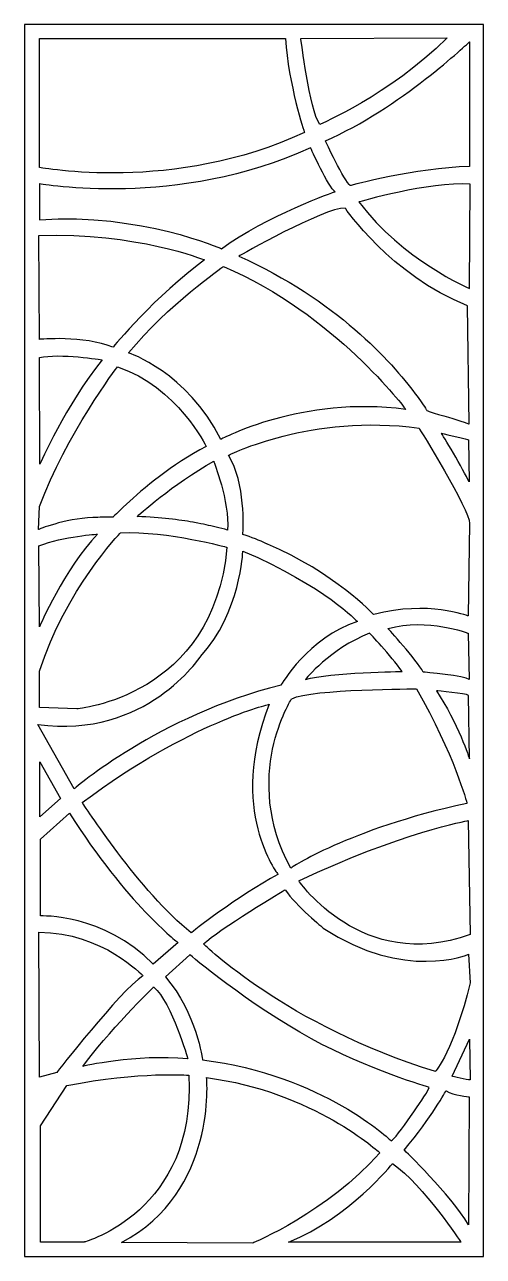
# Model space of a CAD drawing. Header units: centimetres. Extents: x 23.68 to 27, y 0.1 to 9.
import ezdxf

# ---------------------------------------------------------------- set-up
doc = ezdxf.new("R2010")
doc.units = ezdxf.units.CM
doc.header["$MEASUREMENT"] = 0
doc.layers.add('layer 1', color=7, linetype='Continuous')

msp = doc.modelspace()

# ---------------------------------------------------------------- linework, layer by layer
at = {"layer": 'layer 1', "color": 250, "lineweight": 30}
for points, knots in [([(23.68219, 9.00077), (23.68219, 9.00077), (26.99978, 9.00077), (26.99978, 9.00077), (26.99978, 9.00077), (26.99978, 9.00077), (26.99978, 0.09922), (26.99978, 0.09922), (26.99978, 0.09922), (26.99978, 0.09922), (23.68219, 0.09922), (23.68219, 0.09922), (23.68219, 0.09922), (23.68219, 0.09922), (23.68219, 9.00077), (23.68219, 9.00077)], [0, 0, 0, 0, 0.2, 0.2, 0.2, 0.2, 0.4, 0.4, 0.4, 0.4, 0.6, 0.6, 0.6, 0.6, 1, 1, 1, 1]), ([(25.67998, 8.90094), (25.67998, 8.90094), (25.74262, 8.38768), (25.81631, 8.27962), (25.81631, 8.27962), (25.81631, 8.27962), (26.31746, 8.48898), (26.73752, 8.90433), (26.73752, 8.90433), (26.73752, 8.90433), (25.67998, 8.90094), (25.67998, 8.90094)], [0, 0, 0, 0, 0.25, 0.25, 0.25, 0.25, 0.5, 0.5, 0.5, 0.5, 1, 1, 1, 1]), ([(23.78969, 8.90094), (23.78969, 8.90094), (23.78969, 7.96896), (23.78969, 7.96896), (23.78969, 7.96896), (23.78969, 7.96896), (24.76616, 7.77986), (25.70578, 8.22222), (25.70578, 8.22222), (25.70578, 8.22222), (25.58787, 8.57002), (25.56943, 8.90094), (25.56943, 8.90094), (25.56943, 8.90094), (23.78969, 8.90094), (23.78969, 8.90094)], [0, 0, 0, 0, 0.2, 0.2, 0.2, 0.2, 0.4, 0.4, 0.4, 0.4, 0.6, 0.6, 0.6, 0.6, 1, 1, 1, 1]), ([(25.85685, 8.16143), (25.85685, 8.16143), (25.99319, 7.86765), (26.03741, 7.83726), (26.03741, 7.83726), (26.03741, 7.83726), (26.50906, 7.96559), (26.89965, 7.97571), (26.89965, 7.97571), (26.89965, 7.97571), (26.89965, 8.8773), (26.89965, 8.8773), (26.89965, 8.8773), (26.89965, 8.8773), (26.39115, 8.39105), (25.85685, 8.16143)], [0, 0, 0, 0, 0.2, 0.2, 0.2, 0.2, 0.4, 0.4, 0.4, 0.4, 0.6, 0.6, 0.6, 0.6, 1, 1, 1, 1]), ([(23.78969, 7.85077), (23.78969, 7.85077), (24.79196, 7.66843), (25.74999, 8.11078), (25.74999, 8.11078), (25.74999, 8.11078), (25.88264, 7.82038), (25.92686, 7.79338), (25.92686, 7.79338), (25.92686, 7.79338), (25.43311, 7.62115), (25.10516, 7.3814), (25.10516, 7.3814), (25.10516, 7.3814), (24.52296, 7.64141), (23.78969, 7.59076), (23.78969, 7.59076), (23.78969, 7.59076), (23.78969, 7.85077), (23.78969, 7.85077)], [0, 0, 0, 0, 0.1666667, 0.1666667, 0.1666667, 0.1666667, 0.3333333, 0.3333333, 0.3333333, 0.3333333, 0.5, 0.5, 0.5, 0.5, 0.6666667, 0.6666667, 0.6666667, 0.6666667, 1, 1, 1, 1]), ([(26.10004, 7.71907), (26.10004, 7.71907), (26.60855, 7.86765), (26.90334, 7.8474), (26.90334, 7.8474), (26.90334, 7.8474), (26.89965, 7.09439), (26.89965, 7.09439), (26.89965, 7.09439), (26.89965, 7.09439), (26.41325, 7.30036), (26.10004, 7.71907)], [0, 0, 0, 0, 0.25, 0.25, 0.25, 0.25, 0.5, 0.5, 0.5, 0.5, 1, 1, 1, 1]), ([(25.23045, 7.32737), (25.23045, 7.32737), (25.8458, 7.67856), (26.00055, 7.67519), (26.00055, 7.67519), (26.00055, 7.67519), (26.3285, 7.18892), (26.88491, 6.96944), (26.88491, 6.96944), (26.88491, 6.96944), (26.89596, 6.11512), (26.89596, 6.11512), (26.89596, 6.11512), (26.89596, 6.11512), (26.79886, 6.15184), (26.71434, 6.17366), (26.71434, 6.17366), (26.59247, 6.20514), (26.59217, 6.21007), (26.58664, 6.21929), (26.58664, 6.21929), (26.5715, 6.24452), (26.54469, 6.28348), (26.50736, 6.33353), (26.50736, 6.33353), (26.33697, 6.56194), (25.93442, 7.01334), (25.23045, 7.32737)], [0, 0, 0, 0, 0.125, 0.125, 0.125, 0.125, 0.25, 0.25, 0.25, 0.25, 0.375, 0.375, 0.375, 0.375, 0.5, 0.5, 0.5, 0.5, 0.625, 0.625, 0.625, 0.625, 0.75, 0.75, 0.75, 0.75, 1, 1, 1, 1]), ([(23.78601, 7.47596), (23.78601, 7.47596), (23.78969, 6.72631), (23.78969, 6.72631), (23.78969, 6.72631), (23.78969, 6.72631), (24.11026, 6.7567), (24.3203, 6.66891), (24.3203, 6.66891), (24.3203, 6.66891), (24.63351, 7.0471), (24.98357, 7.30036), (24.98357, 7.30036), (24.98357, 7.30036), (24.48612, 7.50296), (23.78601, 7.47596)], [0, 0, 0, 0, 0.2, 0.2, 0.2, 0.2, 0.4, 0.4, 0.4, 0.4, 0.6, 0.6, 0.6, 0.6, 1, 1, 1, 1]), ([(25.1199, 7.25309), (25.1199, 7.25309), (24.7109, 6.96944), (24.43453, 6.62838), (24.43453, 6.62838), (24.43453, 6.62838), (24.85829, 6.48994), (25.10148, 6.00369), (25.10148, 6.00369), (25.10148, 6.00369), (25.68736, 6.32111), (26.43905, 6.2198), (26.43905, 6.2198), (26.43905, 6.2198), (25.92318, 6.91204), (25.1199, 7.25309)], [0, 0, 0, 0, 0.2, 0.2, 0.2, 0.2, 0.4, 0.4, 0.4, 0.4, 0.6, 0.6, 0.6, 0.6, 1, 1, 1, 1]), ([(23.78969, 6.59462), (23.78969, 6.59462), (23.79337, 5.82472), (23.79337, 5.82472), (23.79337, 5.82472), (23.79337, 5.82472), (23.98131, 6.25356), (24.24292, 6.57774), (24.24292, 6.57774), (24.24292, 6.57774), (23.9334, 6.62838), (23.78969, 6.59462)], [0, 0, 0, 0, 0.25, 0.25, 0.25, 0.25, 0.5, 0.5, 0.5, 0.5, 1, 1, 1, 1]), ([(24.35347, 6.52708), (24.35347, 6.52708), (23.98131, 6.03746), (23.78969, 5.51744), (23.78969, 5.51744), (23.78969, 5.51744), (23.78233, 5.35196), (23.78233, 5.35196), (23.78233, 5.35196), (23.78233, 5.35196), (23.96431, 5.42964), (24.17654, 5.43842), (24.17654, 5.43842), (24.22233, 5.44032), (24.26897, 5.44238), (24.32225, 5.44202), (24.32225, 5.44202), (24.32225, 5.44202), (24.35367, 5.47341), (24.41891, 5.53459), (24.41891, 5.53459), (24.53652, 5.64489), (24.74575, 5.82271), (24.99462, 5.95303), (24.99462, 5.95303), (24.99462, 5.95303), (24.78827, 6.38526), (24.35347, 6.52708)], [0, 0, 0, 0, 0.125, 0.125, 0.125, 0.125, 0.25, 0.25, 0.25, 0.25, 0.375, 0.375, 0.375, 0.375, 0.5, 0.5, 0.5, 0.5, 0.625, 0.625, 0.625, 0.625, 0.75, 0.75, 0.75, 0.75, 1, 1, 1, 1]), ([(25.26024, 5.31573), (25.32235, 5.29598), (25.38238, 5.27359), (25.43082, 5.24923), (25.43082, 5.24923), (25.43319, 5.24803), (25.43546, 5.24687), (25.4377, 5.2457), (25.4377, 5.2457), (25.91795, 5.04537), (26.20691, 4.7374), (26.20691, 4.7374), (26.20691, 4.7374), (26.60118, 4.84208), (26.8886, 4.72727), (26.8886, 4.72727), (26.8886, 4.72727), (26.8886, 4.72727), (26.89965, 5.39587), (26.89965, 5.39587), (26.89965, 5.39587), (26.90334, 5.49042), (26.53486, 6.08473), (26.53486, 6.08473), (26.53486, 6.08473), (25.75368, 6.19278), (25.15676, 5.88887), (25.15676, 5.88887), (25.15676, 5.88887), (25.28096, 5.68653), (25.26303, 5.35691), (25.26024, 5.31573)], [0, 0, 0, 0, 0.1111111, 0.1111111, 0.1111111, 0.1111111, 0.2222222, 0.2222222, 0.2222222, 0.2222222, 0.3333333, 0.3333333, 0.3333333, 0.3333333, 0.4444444, 0.4444444, 0.4444444, 0.4444444, 0.5555556, 0.5555556, 0.5555556, 0.5555556, 0.6666667, 0.6666667, 0.6666667, 0.6666667, 0.7777778, 0.7777778, 0.7777778, 0.7777778, 1, 1, 1, 1]), ([(26.69698, 6.04759), (26.69698, 6.04759), (26.85911, 5.78082), (26.89596, 5.6964), (26.89596, 5.6964), (26.89596, 5.6964), (26.89228, 6.0003), (26.89228, 6.0003), (26.89228, 6.0003), (26.89228, 6.0003), (26.73384, 6.04083), (26.69698, 6.04759)], [0, 0, 0, 0, 0.25, 0.25, 0.25, 0.25, 0.5, 0.5, 0.5, 0.5, 1, 1, 1, 1]), ([(24.89881, 5.40525), (24.89881, 5.40525), (24.90306, 5.40448), (24.91084, 5.40297), (24.91084, 5.40297), (24.94256, 5.39717), (24.97059, 5.39125), (24.99526, 5.38544), (24.99526, 5.38544), (25.03861, 5.3759), (25.0929, 5.36316), (25.15031, 5.34776), (25.15031, 5.34776), (25.16311, 5.55637), (25.04989, 5.84498), (25.04989, 5.84498), (25.04989, 5.84498), (24.75511, 5.6829), (24.49718, 5.44652), (24.49718, 5.44652), (24.49718, 5.44652), (24.66972, 5.43832), (24.801, 5.42241), (24.89893, 5.40511), (24.89893, 5.40511), (24.89893, 5.40511), (24.89881, 5.40525), (24.89881, 5.40525)], [0, 0, 0, 0, 0.125, 0.125, 0.125, 0.125, 0.25, 0.25, 0.25, 0.25, 0.375, 0.375, 0.375, 0.375, 0.5, 0.5, 0.5, 0.5, 0.625, 0.625, 0.625, 0.625, 0.75, 0.75, 0.75, 0.75, 1, 1, 1, 1]), ([(24.37557, 5.32833), (24.37557, 5.32833), (23.97761, 4.91637), (23.78969, 4.32883), (23.78969, 4.32883), (23.78969, 4.32883), (23.78969, 4.06544), (23.78969, 4.06544), (23.78969, 4.06544), (23.78969, 4.06544), (24.05868, 4.0553), (24.05868, 4.0553), (24.05868, 4.0553), (24.05868, 4.0553), (25.04621, 4.13973), (25.1457, 5.22365), (25.1457, 5.22365), (25.1457, 5.22365), (24.72564, 5.34184), (24.37557, 5.32833)], [0, 0, 0, 0, 0.1666667, 0.1666667, 0.1666667, 0.1666667, 0.3333333, 0.3333333, 0.3333333, 0.3333333, 0.5, 0.5, 0.5, 0.5, 0.6666667, 0.6666667, 0.6666667, 0.6666667, 1, 1, 1, 1]), ([(23.78601, 5.23378), (23.78601, 5.23378), (23.78969, 4.6496), (23.78969, 4.6496), (23.78969, 4.6496), (23.78969, 4.6496), (23.97025, 5.06832), (24.20975, 5.31821), (24.20975, 5.31821), (24.20975, 5.31821), (23.96657, 5.3047), (23.78601, 5.23378)], [0, 0, 0, 0, 0.25, 0.25, 0.25, 0.25, 0.5, 0.5, 0.5, 0.5, 1, 1, 1, 1]), ([(23.77863, 3.94387), (23.77863, 3.94387), (24.04026, 3.47788), (24.04026, 3.47788), (24.04026, 3.47788), (24.04026, 3.47788), (24.65193, 4.00803), (25.53627, 4.22752), (25.53627, 4.22752), (25.53627, 4.22752), (25.73525, 4.57532), (26.089, 4.68675), (26.089, 4.68675), (26.089, 4.68675), (25.85685, 4.94), (25.25993, 5.19665), (25.25993, 5.19665), (25.25993, 5.19665), (25.24519, 4.75091), (24.95408, 4.4335), (24.95408, 4.4335), (24.95408, 4.4335), (24.55982, 3.83582), (23.77863, 3.94387)], [0, 0, 0, 0, 0.1428571, 0.1428571, 0.1428571, 0.1428571, 0.2857143, 0.2857143, 0.2857143, 0.2857143, 0.4285714, 0.4285714, 0.4285714, 0.4285714, 0.5714286, 0.5714286, 0.5714286, 0.5714286, 0.7142857, 0.7142857, 0.7142857, 0.7142857, 1, 1, 1, 1]), ([(26.31008, 4.6361), (26.31008, 4.6361), (26.51644, 4.40987), (26.56433, 4.32207), (26.56433, 4.32207), (26.56433, 4.32207), (26.87754, 4.29505), (26.89596, 4.26805), (26.89596, 4.26805), (26.89596, 4.26805), (26.8886, 4.60234), (26.8886, 4.60234), (26.8886, 4.60234), (26.8886, 4.60234), (26.59749, 4.71714), (26.31008, 4.6361)], [0, 0, 0, 0, 0.2, 0.2, 0.2, 0.2, 0.4, 0.4, 0.4, 0.4, 0.6, 0.6, 0.6, 0.6, 1, 1, 1, 1]), ([(25.71314, 4.26805), (25.71314, 4.26805), (25.89002, 4.49091), (26.17743, 4.60234), (26.17743, 4.60234), (26.17743, 4.60234), (26.3285, 4.44363), (26.41325, 4.32544), (26.41325, 4.32544), (26.41325, 4.32544), (25.89002, 4.32207), (25.71314, 4.26805)], [0, 0, 0, 0, 0.25, 0.25, 0.25, 0.25, 0.5, 0.5, 0.5, 0.5, 1, 1, 1, 1]), ([(26.88123, 3.37321), (26.88123, 3.37321), (26.78911, 3.72776), (26.51644, 4.20051), (26.51644, 4.20051), (26.51644, 4.20051), (25.76105, 4.20051), (25.61365, 4.12959), (25.61365, 4.12959), (25.61365, 4.12959), (25.24887, 3.56567), (25.60629, 2.90384), (25.60629, 2.90384), (25.60629, 2.90384), (26.01161, 3.1841), (26.88123, 3.37321)], [0, 0, 0, 0, 0.2, 0.2, 0.2, 0.2, 0.4, 0.4, 0.4, 0.4, 0.6, 0.6, 0.6, 0.6, 1, 1, 1, 1]), ([(26.66013, 4.187), (26.66013, 4.187), (26.87754, 4.16674), (26.89228, 4.15323), (26.89228, 4.15323), (26.89228, 4.15323), (26.89965, 3.694), (26.89965, 3.694), (26.89965, 3.694), (26.89965, 3.694), (26.8149, 3.95738), (26.66013, 4.187)], [0, 0, 0, 0, 0.25, 0.25, 0.25, 0.25, 0.5, 0.5, 0.5, 0.5, 1, 1, 1, 1]), ([(25.45153, 4.08907), (25.45153, 4.08907), (24.88776, 3.96413), (24.09922, 3.37995), (24.09922, 3.37995), (24.09922, 3.37995), (24.52296, 2.72149), (24.88776, 2.43784), (24.88776, 2.43784), (24.88776, 2.43784), (25.22308, 2.70461), (25.51418, 2.85994), (25.51418, 2.85994), (25.51418, 2.85994), (25.1457, 3.3293), (25.45153, 4.08907)], [0, 0, 0, 0, 0.2, 0.2, 0.2, 0.2, 0.4, 0.4, 0.4, 0.4, 0.6, 0.6, 0.6, 0.6, 1, 1, 1, 1]), ([(23.79337, 3.67373), (23.79337, 3.67373), (23.79337, 3.27527), (23.79337, 3.27527), (23.79337, 3.27527), (23.79337, 3.27527), (23.94077, 3.40697), (23.94077, 3.40697), (23.94077, 3.40697), (23.94077, 3.40697), (23.79337, 3.67373), (23.79337, 3.67373)], [0, 0, 0, 0, 0.25, 0.25, 0.25, 0.25, 0.5, 0.5, 0.5, 0.5, 1, 1, 1, 1]), ([(23.79707, 3.11319), (23.79707, 3.11319), (23.79707, 2.5594), (23.79707, 2.5594), (23.79707, 2.5594), (23.79707, 2.5594), (24.25398, 2.57966), (24.61141, 2.21159), (24.61141, 2.21159), (24.61141, 2.21159), (24.79196, 2.36692), (24.79196, 2.36692), (24.79196, 2.36692), (24.79196, 2.36692), (24.41979, 2.6472), (24.00709, 3.30229), (24.00709, 3.30229), (24.00709, 3.30229), (23.79707, 3.11319), (23.79707, 3.11319)], [0, 0, 0, 0, 0.1666667, 0.1666667, 0.1666667, 0.1666667, 0.3333333, 0.3333333, 0.3333333, 0.3333333, 0.5, 0.5, 0.5, 0.5, 0.6666667, 0.6666667, 0.6666667, 0.6666667, 1, 1, 1, 1]), ([(26.8886, 3.24826), (26.8886, 3.24826), (26.40589, 3.16384), (25.66524, 2.81265), (25.66524, 2.81265), (25.66524, 2.81265), (26.11848, 2.14406), (26.90334, 2.42433), (26.90334, 2.42433), (26.90334, 2.42433), (26.8886, 3.24826), (26.8886, 3.24826)], [0, 0, 0, 0, 0.25, 0.25, 0.25, 0.25, 0.5, 0.5, 0.5, 0.5, 1, 1, 1, 1]), ([(25.56575, 2.7485), (25.56575, 2.7485), (25.07937, 2.4581), (24.9762, 2.3568), (24.9762, 2.3568), (24.9762, 2.3568), (25.57681, 1.76587), (26.65277, 1.43494), (26.65277, 1.43494), (26.65277, 1.43494), (26.78911, 1.59364), (26.90334, 2.07652), (26.90334, 2.07652), (26.90334, 2.07652), (26.89228, 2.2825), (26.89228, 2.2825), (26.89228, 2.2825), (26.89228, 2.2825), (26.42799, 2.08327), (25.84211, 2.4716), (25.84211, 2.4716), (25.84211, 2.4716), (25.64682, 2.63031), (25.56575, 2.7485)], [0, 0, 0, 0, 0.1428571, 0.1428571, 0.1428571, 0.1428571, 0.2857143, 0.2857143, 0.2857143, 0.2857143, 0.4285714, 0.4285714, 0.4285714, 0.4285714, 0.5714286, 0.5714286, 0.5714286, 0.5714286, 0.7142857, 0.7142857, 0.7142857, 0.7142857, 1, 1, 1, 1]), ([(23.78601, 2.44121), (23.78601, 2.44121), (23.78969, 1.39442), (23.78969, 1.39442), (23.78969, 1.39442), (23.78969, 1.39442), (23.91498, 1.42819), (23.91498, 1.42819), (23.91498, 1.42819), (23.91498, 1.42819), (24.36821, 2.01237), (24.5377, 2.12717), (24.5377, 2.12717), (24.5377, 2.12717), (24.24661, 2.44121), (23.78601, 2.44121)], [0, 0, 0, 0, 0.2, 0.2, 0.2, 0.2, 0.4, 0.4, 0.4, 0.4, 0.6, 0.6, 0.6, 0.6, 1, 1, 1, 1]), ([(26.59013, 1.28299), (26.59013, 1.28299), (26.36535, 0.93855), (26.33218, 0.93518), (26.33218, 0.93518), (26.33218, 0.93518), (25.83843, 1.4113), (24.96882, 1.51936), (24.96882, 1.51936), (24.96882, 1.51936), (24.9283, 1.85366), (24.69984, 2.12042), (24.69984, 2.12042), (24.69984, 2.12042), (24.87671, 2.27914), (24.87671, 2.27914), (24.87671, 2.27914), (24.87671, 2.27914), (25.29929, 1.92086), (25.75645, 1.6711), (25.75645, 1.6711), (26.15788, 1.45179), (26.60855, 1.32013), (26.60855, 1.32013), (26.60855, 1.32013), (26.60855, 1.32013), (26.59013, 1.28299), (26.59013, 1.28299)], [0, 0, 0, 0, 0.125, 0.125, 0.125, 0.125, 0.25, 0.25, 0.25, 0.25, 0.375, 0.375, 0.375, 0.375, 0.5, 0.5, 0.5, 0.5, 0.625, 0.625, 0.625, 0.625, 0.75, 0.75, 0.75, 0.75, 1, 1, 1, 1]), ([(24.61509, 2.04613), (24.61509, 2.04613), (24.26872, 1.70508), (24.1029, 1.47208), (24.1029, 1.47208), (24.1029, 1.47208), (24.48244, 1.56325), (24.86197, 1.52611), (24.86197, 1.52611), (24.86197, 1.52611), (24.74774, 1.93133), (24.61509, 2.04613)], [0, 0, 0, 0, 0.25, 0.25, 0.25, 0.25, 0.5, 0.5, 0.5, 0.5, 1, 1, 1, 1]), ([(26.89965, 1.66793), (26.89965, 1.66793), (26.77437, 1.40118), (26.77437, 1.40118), (26.77437, 1.40118), (26.77437, 1.40118), (26.88388, 1.37059), (26.90334, 1.37416), (26.90334, 1.37416), (26.90334, 1.37416), (26.89965, 1.66793), (26.89965, 1.66793)], [0, 0, 0, 0, 0.25, 0.25, 0.25, 0.25, 0.5, 0.5, 0.5, 0.5, 1, 1, 1, 1]), ([(23.98867, 1.33363), (23.98867, 1.33363), (23.79707, 1.04323), (23.79707, 1.04323), (23.79707, 1.04323), (23.79707, 1.04323), (23.79707, 0.20242), (23.79707, 0.20242), (23.79707, 0.20242), (23.79707, 0.20242), (24.11396, 0.20242), (24.11396, 0.20242), (24.11396, 0.20242), (24.11396, 0.20242), (24.92462, 0.42529), (24.86934, 1.40792), (24.86934, 1.40792), (24.86934, 1.40792), (24.51928, 1.43831), (23.98867, 1.33363)], [0, 0, 0, 0, 0.1666667, 0.1666667, 0.1666667, 0.1666667, 0.3333333, 0.3333333, 0.3333333, 0.3333333, 0.5, 0.5, 0.5, 0.5, 0.6666667, 0.6666667, 0.6666667, 0.6666667, 1, 1, 1, 1]), ([(24.99831, 1.39104), (24.99831, 1.39104), (25.07937, 0.56711), (24.38295, 0.19905), (24.38295, 0.19905), (24.38295, 0.19905), (25.33362, 0.19566), (25.33362, 0.19566), (25.33362, 0.19566), (25.33362, 0.19566), (25.87528, 0.42191), (26.25113, 0.84738), (26.25113, 0.84738), (26.25113, 0.84738), (25.76841, 1.29311), (24.99831, 1.39104)], [0, 0, 0, 0, 0.2, 0.2, 0.2, 0.2, 0.4, 0.4, 0.4, 0.4, 0.6, 0.6, 0.6, 0.6, 1, 1, 1, 1]), ([(26.73014, 1.29649), (26.73014, 1.29649), (26.62697, 1.10739), (26.42799, 0.86765), (26.42799, 0.86765), (26.42799, 0.86765), (26.75962, 0.54686), (26.89228, 0.32736), (26.89228, 0.32736), (26.89228, 0.32736), (26.89596, 1.2526), (26.89596, 1.2526), (26.89596, 1.2526), (26.89596, 1.2526), (26.78542, 1.25934), (26.73014, 1.29649)], [0, 0, 0, 0, 0.2, 0.2, 0.2, 0.2, 0.4, 0.4, 0.4, 0.4, 0.6, 0.6, 0.6, 0.6, 1, 1, 1, 1]), ([(26.34324, 0.76972), (26.34324, 0.76972), (26.02635, 0.37463), (25.59155, 0.20242), (25.59155, 0.20242), (25.59155, 0.20242), (26.83701, 0.20242), (26.83701, 0.20242), (26.83701, 0.20242), (26.83701, 0.20242), (26.56802, 0.61101), (26.34324, 0.76972)], [0, 0, 0, 0, 0.25, 0.25, 0.25, 0.25, 0.5, 0.5, 0.5, 0.5, 1, 1, 1, 1])]:
    msp.add_open_spline(points, degree=3, knots=knots, dxfattribs=at)

doc.saveas('drawing.dxf')
